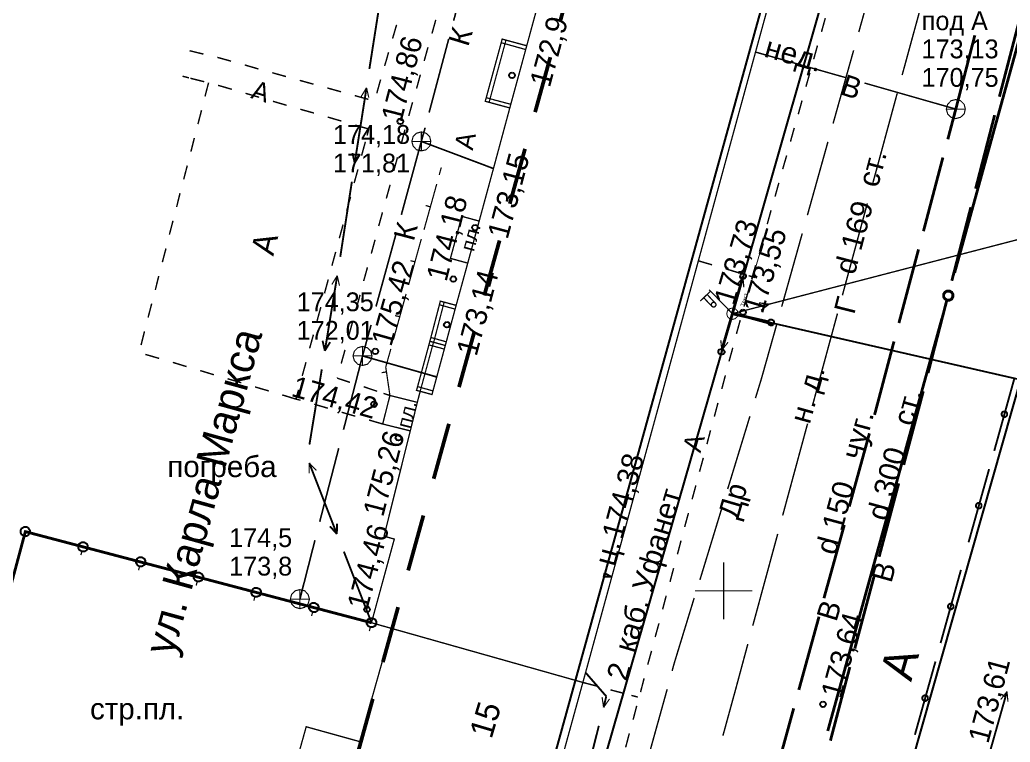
# Model space of a CAD drawing. Extents: x -2634 to -2115, y -2142 to -1393.
# Drawn here: x -2537 to -2484.9, y -1858 to -1820 of the extents above; entities that cross this region are included whole.
import ezdxf

# ---------------------------------------------------------------- set-up
doc = ezdxf.new("R2010")
doc.units = 0
doc.header["$MEASUREMENT"] = 0
for name, color, linetype in [('500_Геодез-Пункты_гео', 7, 'Continuous'), ('500_Дополн-Бордюры__п', 7, 'Continuous'), ('500_Дороги-Проезжие_ч', 7, 'Continuous'), ('500_Линии_-Линии_связ', 7, 'Continuous'), ('500_Линии_-ЛЭП_провод', 7, 'Continuous'), ('500_Линии_-Фонари_час', 7, 'Continuous'), ('500_Линии_-Электрокаб', 7, 'Continuous'), ('500_Объект-Опоры', 7, 'Continuous'), ('500_Огражд-Ограждения', 7, 'Continuous'), ('500_Рельеф-Высотные_о', 7, 'Continuous'), ('500_Сооруж-Сооружения', 7, 'Continuous'), ('500_Строен-Дополнения', 7, 'Continuous'), ('500_Строен-Здания', 7, 'Continuous'), ('500_Трубоп-Водопровод', 7, 'Continuous'), ('500_Трубоп-Газопровод', 7, 'Continuous'), ('500_Трубоп-Канализаци', 7, 'Continuous'), ('500_Трубоп-Смотровые_', 7, 'Continuous'), ('500_Улицы-Улицы_и_их', 7, 'Continuous'), ('ЗАЯВКИ-Условные_з', 7, 'Continuous'), ('Красные_ли-Красные_ли', 7, 'Continuous'), ('Красные_ли-Линии_регу', 7, 'Continuous'), ('Красные_ли-Оси_улиц_к', 7, 'Continuous')]:
    doc.layers.add(name, color=color, linetype=linetype)
doc.styles.add('TARIAL', font='Arial')

msp = doc.modelspace()

# ---------------------------------------------------------------- linework, layer by layer
at = {"layer": '500_Геодез-Пункты_гео', "color": 94, "const_width": 0.065}
for points in [[(-2500, -1848.5), (-2500, -1851.5)], [(-2501.5, -1850), (-2498.5, -1850)]]:
    msp.add_lwpolyline(points, dxfattribs=at)
at = {"layer": '500_Дополн-Бордюры__п', "color": 1, "const_width": 0.075}
for points in [[(-2515.13, -1819.98), (-2515.33, -1820.7)], [(-2494.66, -1819.89), (-2494.86, -1820.61)], [(-2517.4, -1820.96), (-2517.19, -1820.24)], [(-2528.07, -1821.6), (-2527.34, -1821.78)], [(-2517.74, -1822.14), (-2517.61, -1821.68)], [(-2515.54, -1821.42), (-2515.74, -1822.14)], [(-2495.07, -1821.33), (-2495.27, -1822.05)], [(-2526.61, -1821.95), (-2525.89, -1822.15)], [(-2517.82, -1822.4), (-2517.74, -1822.14)], [(-2525.17, -1822.35), (-2524.45, -1822.56)], [(-2523.72, -1822.76), (-2523, -1822.96)], [(-2495.47, -1822.77), (-2495.68, -1823.5)], [(-2528.44, -1822.94), (-2528.1, -1823.03)], [(-2527.3, -1823.23), (-2528.03, -1823.05)], [(-2527.07, -1823.28), (-2527.26, -1824.01)], [(-2522.28, -1823.16), (-2521.56, -1823.36)], [(-2518.23, -1823.84), (-2518.03, -1823.12)], [(-2515.94, -1822.86), (-2516.14, -1823.59)], [(-2525.85, -1823.63), (-2526.57, -1823.42)], [(-2524.41, -1824.05), (-2525.13, -1823.84)], [(-2520.83, -1823.56), (-2520.11, -1823.76)], [(-2522.97, -1824.47), (-2523.69, -1824.26)], [(-2519.39, -1823.96), (-2518.67, -1824.16)], [(-2516.35, -1824.31), (-2516.5, -1824.85)], [(-2495.88, -1824.22), (-2496.08, -1824.94)], [(-2527.44, -1824.73), (-2527.63, -1825.46)], [(-2521.53, -1824.88), (-2522.25, -1824.68)], [(-2516.5, -1824.85), (-2516.55, -1825.03)], [(-2520.09, -1825.3), (-2520.81, -1825.09)], [(-2518.65, -1825.72), (-2519.37, -1825.51)], [(-2518.65, -1825.72), (-2518.74, -1826.06)], [(-2516.75, -1825.75), (-2516.94, -1826.48)], [(-2496.29, -1825.66), (-2496.49, -1826.38)], [(-2527.82, -1826.19), (-2528, -1826.91)], [(-2519.03, -1827.12), (-2518.83, -1826.39)], [(-2517.14, -1827.2), (-2517.34, -1827.92)], [(-2496.69, -1827.11), (-2496.9, -1827.83)], [(-2528.19, -1827.64), (-2528.38, -1828.37)], [(-2519.42, -1828.56), (-2519.22, -1827.84)], [(-2517.53, -1828.65), (-2517.73, -1829.37)], [(-2497.1, -1828.55), (-2497.3, -1829.27)], [(-2528.57, -1829.09), (-2528.75, -1829.82)], [(-2519.81, -1830.01), (-2519.61, -1829.29)], [(-2497.51, -1829.99), (-2497.71, -1830.72)], [(-2528.94, -1830.54), (-2529.13, -1831.27)], [(-2517.93, -1830.1), (-2518.13, -1830.82)], [(-2520.2, -1831.46), (-2520, -1830.74)], [(-2518.32, -1831.54), (-2518.52, -1832.27)], [(-2497.91, -1831.44), (-2498.12, -1832.16)], [(-2529.31, -1832), (-2529.5, -1832.72)], [(-2520.59, -1832.91), (-2520.39, -1832.18)], [(-2501.33, -1832.65), (-2500.61, -1832.86)], [(-2518.72, -1832.99), (-2518.92, -1833.71)], [(-2499.89, -1833.07), (-2499.17, -1833.29)], [(-2498.32, -1832.88), (-2498.53, -1833.6)], [(-2529.69, -1833.45), (-2529.87, -1834.18)], [(-2520.98, -1834.36), (-2520.78, -1833.63)], [(-2498.35, -1833.53), (-2498.69, -1833.43)], [(-2498.45, -1833.5), (-2498.35, -1833.53)], [(-2519.11, -1834.44), (-2519.31, -1835.16)], [(-2498.73, -1834.32), (-2498.93, -1835.05)], [(-2530.06, -1834.9), (-2530.25, -1835.63)], [(-2521.37, -1835.81), (-2521.17, -1835.08)], [(-2499.13, -1835.77), (-2499.33, -1836.49)], [(-2519.51, -1835.88), (-2519.71, -1836.61)], [(-2530.44, -1836.36), (-2530.62, -1837.08)], [(-2521.76, -1837.25), (-2521.56, -1836.53)], [(-2519.9, -1837.33), (-2520.1, -1838.05)], [(-2499.52, -1837.22), (-2499.72, -1837.94)], [(-2530.39, -1837.57), (-2529.67, -1837.78)], [(-2528.95, -1837.99), (-2528.23, -1838.21)], [(-2522.15, -1838.7), (-2521.95, -1837.98)], [(-2527.51, -1838.42), (-2526.79, -1838.64)], [(-2526.07, -1838.85), (-2525.35, -1839.06)], [(-2520.3, -1838.78), (-2520.31, -1838.82)], [(-2520.31, -1838.82), (-2519.64, -1839.04)], [(-2499.91, -1838.67), (-2500.1, -1839.39)], [(-2524.63, -1839.28), (-2523.91, -1839.49)], [(-2522.48, -1839.92), (-2522.34, -1839.43)], [(-2518.92, -1839.27), (-2518.21, -1839.51)], [(-2523.2, -1839.7), (-2522.48, -1839.92)], [(-2522.48, -1839.92), (-2522.81, -1839.82)], [(-2522.24, -1839.98), (-2522.48, -1839.92)], [(-2517.54, -1839.73), (-2517.88, -1839.62)], [(-2520.8, -1840.4), (-2521.52, -1840.19)], [(-2500.3, -1840.12), (-2500.49, -1840.84)], [(-2519.36, -1840.82), (-2520.08, -1840.61)], [(-2517.92, -1841.23), (-2518.64, -1841.02)], [(-2500.69, -1841.56), (-2500.88, -1842.29)], [(-2501.07, -1843.01), (-2501.27, -1843.74)], [(-2501.46, -1844.46), (-2501.66, -1845.19)], [(-2501.85, -1845.91), (-2502.05, -1846.64)], [(-2502.24, -1847.36), (-2502.43, -1848.08)], [(-2502.63, -1848.81), (-2502.82, -1849.53)], [(-2503.02, -1850.26), (-2503.21, -1850.98)], [(-2503.4, -1851.71), (-2503.6, -1852.43)], [(-2503.79, -1853.16), (-2503.99, -1853.88)], [(-2507.4, -1854.82), (-2506.67, -1855.01)], [(-2504.18, -1854.6), (-2504.37, -1855.33)], [(-2505.95, -1855.21), (-2505.22, -1855.4)], [(-2504.51, -1855.59), (-2504.85, -1855.5)], [(-2504.57, -1856.05), (-2504.76, -1856.78)], [(-2504.96, -1857.5), (-2505.15, -1858.23)]]:
    msp.add_lwpolyline(points, dxfattribs=at)
at = {"layer": '500_Линии_-Линии_связ', "color": 6}
for points in [[(-2491.17, -1806.13), (-2499.54, -1835.43)], [(-2499.54, -1835.43), (-2507.41, -1862.77)], [(-2499.54, -1835.43), (-2474.15, -1841.23)]]:
    msp.add_lwpolyline(points, dxfattribs=at)
at = {"layer": '500_Линии_-Линии_связ', "color": 0}
for points, const_width in [([(-2499.53, -1835.38), (-2498.98, -1833.46)], 0.15), ([(-2499.54, -1835.43), (-2500.1, -1837.35)], 0.15), ([(-2499.54, -1835.43), (-2497.59, -1835.87)], 0.15), ([(-2485.78, -1842.64), (-2484.71, -1838.79)], 0.1), ([(-2487.13, -1847.45), (-2486.05, -1843.6)], 0.1), ([(-2488.6, -1852.75), (-2487.53, -1848.9)], 0.1), ([(-2489.95, -1857.57), (-2488.87, -1853.72)], 0.1)]:
    msp.add_lwpolyline(points, dxfattribs=dict(at, const_width=const_width))
for points in [[(-2499.12, -1833.42), (-2499.08, -1833.35), (-2499.02, -1833.31), (-2498.94, -1833.31), (-2498.87, -1833.35), (-2498.83, -1833.42), (-2498.84, -1833.5), (-2498.88, -1833.57), (-2498.94, -1833.6), (-2499.02, -1833.6), (-2499.09, -1833.56), (-2499.13, -1833.49)], [(-2497.47, -1835.74), (-2497.4, -1835.77), (-2497.36, -1835.84), (-2497.36, -1835.93), (-2497.4, -1836), (-2497.47, -1836.05), (-2497.54, -1836.05), (-2497.61, -1836.01), (-2497.65, -1835.94), (-2497.65, -1835.86), (-2497.62, -1835.79), (-2497.55, -1835.74)], [(-2499.96, -1837.48), (-2500.01, -1837.55), (-2500.08, -1837.58), (-2500.16, -1837.58), (-2500.23, -1837.54), (-2500.28, -1837.47), (-2500.28, -1837.39), (-2500.24, -1837.32), (-2500.16, -1837.29), (-2500.08, -1837.29), (-2500.01, -1837.33), (-2499.96, -1837.4)]]:
    msp.add_lwpolyline(points, close=True, dxfattribs=at)
at = {"layer": '500_Линии_-Линии_связ', "color": 0, "const_width": 0.1}
for points in [[(-2485.39, -1840.67), (-2485.35, -1840.6), (-2485.29, -1840.57), (-2485.21, -1840.57), (-2485.14, -1840.61), (-2485.1, -1840.67), (-2485.1, -1840.75), (-2485.14, -1840.82), (-2485.21, -1840.86), (-2485.29, -1840.86), (-2485.35, -1840.82), (-2485.39, -1840.75)], [(-2486.74, -1845.49), (-2486.7, -1845.42), (-2486.63, -1845.38), (-2486.55, -1845.38), (-2486.48, -1845.42), (-2486.45, -1845.49), (-2486.45, -1845.57), (-2486.49, -1845.64), (-2486.55, -1845.67), (-2486.63, -1845.67), (-2486.7, -1845.63), (-2486.74, -1845.57)], [(-2488.21, -1850.79), (-2488.17, -1850.72), (-2488.11, -1850.68), (-2488.03, -1850.68), (-2487.96, -1850.72), (-2487.92, -1850.79), (-2487.92, -1850.87), (-2487.96, -1850.93), (-2488.03, -1850.97), (-2488.11, -1850.97), (-2488.17, -1850.93), (-2488.21, -1850.86)], [(-2489.56, -1855.6), (-2489.52, -1855.54), (-2489.45, -1855.5), (-2489.37, -1855.5), (-2489.3, -1855.54), (-2489.27, -1855.6), (-2489.27, -1855.68), (-2489.31, -1855.75), (-2489.37, -1855.79), (-2489.45, -1855.79), (-2489.52, -1855.75), (-2489.56, -1855.68)]]:
    msp.add_lwpolyline(points, close=True, dxfattribs=at)
at = {"layer": '500_Линии_-ЛЭП_провод', "color": 253, "const_width": 0.07}
for points in [[(-2499.54, -1835.43), (-2491.21, -1806.26)], [(-2499.54, -1835.43), (-2463.18, -1825.98)], [(-2507.41, -1862.77), (-2499.54, -1835.43)]]:
    msp.add_lwpolyline(points, dxfattribs=at)
at = {"layer": '500_Линии_-ЛЭП_провод', "color": 0}
for points, const_width in [([(-2499.54, -1835.43), (-2498.99, -1833.51)], 0.065), ([(-2499.32, -1833.93), (-2498.99, -1833.51)], 0.065), ([(-2498.94, -1834.04), (-2498.99, -1833.51)], 0.065), ([(-2499.54, -1835.43), (-2497.61, -1834.93)], 0.065), ([(-2498.14, -1834.86), (-2497.61, -1834.93)], 0.065), ([(-2498.04, -1835.25), (-2497.61, -1834.93)], 0.065), ([(-2499.54, -1835.43), (-2500.1, -1837.35)], 0.06), ([(-2500.15, -1836.82), (-2500.1, -1837.35)], 0.06), ([(-2499.77, -1836.93), (-2500.1, -1837.35)], 0.06)]:
    msp.add_lwpolyline(points, dxfattribs=dict(at, const_width=const_width))
at = {"layer": '500_Линии_-Фонари_час', "color": 0, "const_width": 0.065}
for points in [[(-2501.23, -1834.77), (-2500.69, -1834.24)], [(-2499.54, -1835.43), (-2500.76, -1834.17)], [(-2500.6, -1835.06), (-2501.05, -1834.59)], [(-2500.42, -1834.89), (-2500.87, -1834.42)], [(-2500.62, -1835.04), (-2500.7, -1834.95)], [(-2500.62, -1835.04), (-2500.7, -1834.95)], [(-2500.44, -1834.87), (-2500.52, -1834.78)], [(-2500.45, -1834.85), (-2500.45, -1834.85)]]:
    msp.add_lwpolyline(points, dxfattribs=at)
at = {"layer": '500_Линии_-Фонари_час', "color": 0, "const_width": 0.07}
msp.add_lwpolyline([(-2500.62, -1835.04), (-2500.65, -1834.98), (-2500.65, -1834.92), (-2500.61, -1834.86), (-2500.56, -1834.83), (-2500.49, -1834.83), (-2500.44, -1834.87), (-2500.41, -1834.92), (-2500.41, -1834.99), (-2500.44, -1835.04), (-2500.5, -1835.08), (-2500.56, -1835.07)], close=True, dxfattribs=at)
at = {"layer": '500_Линии_-Электрокаб', "color": 1}
for points, const_width in [([(-2518, -1818.61), (-2518.62, -1822.56)], 0.1), ([(-2518.77, -1823.55), (-2519.39, -1827.5)], 0.1), ([(-2518.77, -1823.55), (-2519.05, -1824.01)], 0.06), ([(-2518.77, -1823.55), (-2518.65, -1824.07)], 0.06), ([(-2519.51, -1826.98), (-2519.39, -1827.5)], 0.1), ([(-2519.11, -1827.04), (-2519.39, -1827.5)], 0.1), ([(-2519.54, -1828.49), (-2520.15, -1832.44)], 0.1), ([(-2520.31, -1833.43), (-2520.96, -1837.38)], 0.1), ([(-2520.31, -1833.43), (-2520.59, -1833.89)], 0.06), ([(-2520.31, -1833.43), (-2520.19, -1833.96)], 0.06), ([(-2521.08, -1836.85), (-2520.96, -1837.38)], 0.1), ([(-2520.68, -1836.92), (-2520.96, -1837.38)], 0.1), ([(-2521.12, -1838.36), (-2521.77, -1842.31)], 0.1), ([(-2521.78, -1843.28), (-2520.33, -1847.01)], 0.1), ([(-2521.78, -1843.28), (-2521.41, -1843.67)], 0.06), ([(-2521.78, -1843.28), (-2521.78, -1843.82)], 0.06), ([(-2520.69, -1846.61), (-2520.33, -1847.01)], 0.1), ([(-2520.32, -1846.47), (-2520.33, -1847.01)], 0.1), ([(-2519.96, -1847.94), (-2518.51, -1851.67)], 0.1), ([(-2518.51, -1851.68), (-2518.69, -1851.21)], 0.06), ([(-2506.17, -1855.55), (-2507.25, -1854.31)], 0.1), ([(-2507.25, -1854.31), (-2506.93, -1854.68)], 0.06), ([(-2506.31, -1856.13), (-2506.17, -1855.55)], 0.1), ([(-2485.11, -1855.3), (-2486.2, -1859.15)], 0.1), ([(-2485.11, -1855.3), (-2485.44, -1855.72)], 0.06), ([(-2485.11, -1855.3), (-2485.06, -1855.83)], 0.06), ([(-2506.31, -1856.13), (-2506.39, -1855.59)], 0.06), ([(-2506.31, -1856.13), (-2506, -1855.69)], 0.06), ([(-2507.42, -1860.5), (-2506.56, -1857.1)], 0.1)]:
    msp.add_lwpolyline(points, dxfattribs=dict(at, const_width=const_width))
at = {"layer": '500_Объект-Опоры', "color": 1, "const_width": 0.05}
msp.add_lwpolyline([(-2499.54, -1835.13), (-2499.39, -1835.17), (-2499.28, -1835.28), (-2499.24, -1835.43), (-2499.28, -1835.58), (-2499.39, -1835.69), (-2499.54, -1835.73), (-2499.69, -1835.69), (-2499.8, -1835.58), (-2499.84, -1835.43), (-2499.8, -1835.28), (-2499.69, -1835.17)], close=True, dxfattribs=at)
at = {"layer": '500_Объект-Опоры', "color": 0, "const_width": 0.075}
msp.add_lwpolyline([(-2499.54, -1835.43), (-2497.42, -1836.01)], dxfattribs=at)
at = {"layer": '500_Огражд-Ограждения', "color": 14, "const_width": 0.065}
for points in [[(-2514.95, -1828.13), (-2514.84, -1827.74)], [(-2515.75, -1831.02), (-2515.08, -1828.61)], [(-2515.66, -1829.74), (-2515.42, -1829.81)], [(-2516.56, -1833.91), (-2515.89, -1831.5)], [(-2516.46, -1832.64), (-2516.22, -1832.7)], [(-2517.36, -1836.8), (-2516.69, -1834.39)], [(-2517.27, -1835.53), (-2517.02, -1835.59)], [(-2517.76, -1838.23), (-2517.49, -1837.28)], [(-2517.54, -1839.73), (-2517.76, -1838.23)], [(-2517.97, -1838.53), (-2517.72, -1838.49)]]:
    msp.add_lwpolyline(points, dxfattribs=at)
at = {"layer": '500_Огражд-Ограждения', "color": 0}
for points in [[(-2536.46, -1846.95), (-2536.53, -1847.06), (-2536.64, -1847.13), (-2536.77, -1847.13), (-2536.88, -1847.06), (-2536.94, -1846.95), (-2536.94, -1846.82), (-2536.88, -1846.71), (-2536.77, -1846.64), (-2536.64, -1846.64), (-2536.53, -1846.71), (-2536.46, -1846.82)], [(-2533.73, -1847.93), (-2533.85, -1847.86), (-2533.91, -1847.75), (-2533.91, -1847.62), (-2533.85, -1847.51), (-2533.74, -1847.44), (-2533.61, -1847.44), (-2533.49, -1847.51), (-2533.43, -1847.62), (-2533.43, -1847.75), (-2533.49, -1847.86), (-2533.6, -1847.93)], [(-2530.7, -1848.73), (-2530.81, -1848.66), (-2530.88, -1848.55), (-2530.88, -1848.42), (-2530.81, -1848.31), (-2530.7, -1848.24), (-2530.57, -1848.24), (-2530.46, -1848.31), (-2530.4, -1848.42), (-2530.4, -1848.55), (-2530.46, -1848.66), (-2530.57, -1848.72)], [(-2527.67, -1849.52), (-2527.78, -1849.46), (-2527.85, -1849.35), (-2527.85, -1849.22), (-2527.78, -1849.11), (-2527.67, -1849.04), (-2527.54, -1849.04), (-2527.43, -1849.11), (-2527.36, -1849.22), (-2527.36, -1849.35), (-2527.43, -1849.46), (-2527.54, -1849.52)], [(-2524.64, -1850.32), (-2524.75, -1850.26), (-2524.81, -1850.15), (-2524.81, -1850.02), (-2524.75, -1849.91), (-2524.64, -1849.84), (-2524.51, -1849.84), (-2524.4, -1849.9), (-2524.33, -1850.02), (-2524.33, -1850.15), (-2524.39, -1850.26), (-2524.51, -1850.32)], [(-2521.6, -1851.12), (-2521.72, -1851.06), (-2521.78, -1850.95), (-2521.78, -1850.82), (-2521.72, -1850.71), (-2521.61, -1850.64), (-2521.48, -1850.64), (-2521.36, -1850.7), (-2521.3, -1850.82), (-2521.3, -1850.94), (-2521.36, -1851.06), (-2521.47, -1851.12)], [(-2518.57, -1851.92), (-2518.68, -1851.86), (-2518.75, -1851.75), (-2518.75, -1851.62), (-2518.69, -1851.5), (-2518.57, -1851.44), (-2518.44, -1851.44), (-2518.33, -1851.5), (-2518.27, -1851.61), (-2518.27, -1851.74), (-2518.33, -1851.86), (-2518.44, -1851.92)]]:
    msp.add_lwpolyline(points, close=True, dxfattribs=at)
for points, const_width in [([(-2518.51, -1851.68), (-2533.36, -1847.77), (-2536.7, -1846.89), (-2543.02, -1870.48), (-2557.38, -1878.07), (-2559.8, -1883.32), (-2564.64, -1904.22)], 0.15), ([(-2536.27, -1847), (-2536.46, -1846.95)], 0.065), ([(-2533.78, -1848.12), (-2533.73, -1847.92)], 0.065), ([(-2530.75, -1848.92), (-2530.7, -1848.72)], 0.065), ([(-2527.72, -1849.72), (-2527.67, -1849.52)], 0.065), ([(-2524.69, -1850.52), (-2524.64, -1850.32)], 0.065), ([(-2521.66, -1851.32), (-2521.6, -1851.12)], 0.065), ([(-2518.62, -1852.12), (-2518.57, -1851.92)], 0.065)]:
    msp.add_lwpolyline(points, dxfattribs=dict(at, const_width=const_width))
at = {"layer": '500_Рельеф-Высотные_о', "color": 0}
for points in [[(-2511.12, -1822.75), (-2511.05, -1822.77), (-2510.99, -1822.82), (-2510.97, -1822.9), (-2510.99, -1822.97), (-2511.05, -1823.03), (-2511.12, -1823.05), (-2511.2, -1823.03), (-2511.25, -1822.97), (-2511.27, -1822.9), (-2511.25, -1822.82), (-2511.2, -1822.77)], [(-2516.99, -1825.17), (-2516.91, -1825.19), (-2516.86, -1825.24), (-2516.84, -1825.32), (-2516.86, -1825.39), (-2516.91, -1825.45), (-2516.99, -1825.47), (-2517.06, -1825.45), (-2517.12, -1825.39), (-2517.14, -1825.32), (-2517.12, -1825.24), (-2517.06, -1825.19)], [(-2513.07, -1830.75), (-2512.99, -1830.77), (-2512.94, -1830.82), (-2512.92, -1830.9), (-2512.94, -1830.97), (-2512.99, -1831.03), (-2513.07, -1831.05), (-2513.14, -1831.03), (-2513.2, -1830.97), (-2513.22, -1830.9), (-2513.2, -1830.82), (-2513.14, -1830.77)], [(-2514.21, -1833.46), (-2514.13, -1833.48), (-2514.08, -1833.54), (-2514.06, -1833.61), (-2514.08, -1833.69), (-2514.13, -1833.74), (-2514.21, -1833.76), (-2514.28, -1833.74), (-2514.34, -1833.69), (-2514.36, -1833.61), (-2514.34, -1833.54), (-2514.28, -1833.48)], [(-2498.99, -1835.2), (-2498.91, -1835.22), (-2498.86, -1835.28), (-2498.84, -1835.35), (-2498.86, -1835.43), (-2498.91, -1835.48), (-2498.99, -1835.5), (-2499.06, -1835.48), (-2499.12, -1835.43), (-2499.14, -1835.35), (-2499.12, -1835.28), (-2499.06, -1835.22)], [(-2514.55, -1835.86), (-2514.47, -1835.88), (-2514.42, -1835.94), (-2514.4, -1836.01), (-2514.42, -1836.09), (-2514.47, -1836.14), (-2514.55, -1836.16), (-2514.62, -1836.14), (-2514.68, -1836.09), (-2514.7, -1836.01), (-2514.68, -1835.94), (-2514.62, -1835.88)], [(-2518.31, -1837.26), (-2518.23, -1837.28), (-2518.18, -1837.33), (-2518.16, -1837.41), (-2518.18, -1837.48), (-2518.23, -1837.54), (-2518.31, -1837.56), (-2518.38, -1837.54), (-2518.44, -1837.48), (-2518.46, -1837.41), (-2518.44, -1837.33), (-2518.38, -1837.28)], [(-2518.37, -1840.04), (-2518.3, -1840.06), (-2518.24, -1840.11), (-2518.22, -1840.19), (-2518.24, -1840.26), (-2518.3, -1840.32), (-2518.37, -1840.34), (-2518.45, -1840.32), (-2518.5, -1840.26), (-2518.52, -1840.19), (-2518.5, -1840.11), (-2518.45, -1840.06)], [(-2517.09, -1841.8), (-2517.02, -1841.82), (-2516.96, -1841.88), (-2516.94, -1841.95), (-2516.96, -1842.03), (-2517.02, -1842.08), (-2517.09, -1842.1), (-2517.17, -1842.08), (-2517.22, -1842.03), (-2517.24, -1841.95), (-2517.22, -1841.88), (-2517.17, -1841.82)], [(-2505.88, -1849.27), (-2506.29, -1849.26), (-2506.24, -1849.07)], [(-2518.74, -1850.83), (-2518.67, -1850.85), (-2518.61, -1850.91), (-2518.59, -1850.98), (-2518.61, -1851.06), (-2518.67, -1851.11), (-2518.74, -1851.13), (-2518.82, -1851.11), (-2518.87, -1851.06), (-2518.89, -1850.98), (-2518.87, -1850.91), (-2518.82, -1850.85)], [(-2494.78, -1855.82), (-2494.7, -1855.84), (-2494.65, -1855.89), (-2494.63, -1855.97), (-2494.65, -1856.04), (-2494.7, -1856.1), (-2494.78, -1856.12), (-2494.85, -1856.1), (-2494.91, -1856.04), (-2494.93, -1855.97), (-2494.91, -1855.89), (-2494.85, -1855.84)]]:
    msp.add_lwpolyline(points, close=True, dxfattribs=at)
at = {"layer": '500_Рельеф-Высотные_о', "color": 0, "const_width": 0.05}
msp.add_lwpolyline([(-2498.93, -1835.06), (-2497.74, -1831.03)], dxfattribs=at)
at = {"layer": '500_Строен-Дополнения', "color": 0, "const_width": 0.07}
for points in [[(-2511.24, -1824.61), (-2510.35, -1821.34), (-2511.64, -1820.99), (-2512.53, -1824.26)], [(-2513.45, -1832.77), (-2512.85, -1830.56), (-2513.76, -1830.31), (-2514.36, -1832.52)], [(-2514.63, -1837.1), (-2514.06, -1834.99), (-2514.89, -1834.77), (-2515.44, -1836.88)], [(-2515.33, -1839.68), (-2514.63, -1837.1), (-2515.44, -1836.88), (-2516.14, -1839.46)], [(-2516.1, -1840.09), (-2516.47, -1841.59), (-2517.92, -1841.23), (-2517.54, -1839.73)]]:
    msp.add_lwpolyline(points, close=True, dxfattribs=at)
at = {"layer": '500_Строен-Дополнения', "color": 0, "const_width": 0.065}
for points in [[(-2511.44, -1821.04), (-2512.33, -1824.32)], [(-2510.4, -1821.54), (-2511.69, -1821.18)], [(-2512.47, -1824.07), (-2512.16, -1824.16)], [(-2512.16, -1824.16), (-2511.18, -1824.42)], [(-2514.69, -1834.82), (-2515.24, -1836.93)], [(-2514.11, -1835.19), (-2514.94, -1834.96)], [(-2515.39, -1836.68), (-2514.57, -1836.91)], [(-2515.25, -1836.93), (-2515.95, -1839.51)], [(-2514.68, -1837.29), (-2515.49, -1837.07)], [(-2516.09, -1839.26), (-2515.28, -1839.49)]]:
    msp.add_lwpolyline(points, dxfattribs=at)
at = {"layer": '500_Строен-Здания', "color": 0, "const_width": 0.07}
for points in [[(-2509.02, -1816.45), (-2510.35, -1821.34), (-2511.24, -1824.61), (-2512.1, -1827.8), (-2512.85, -1830.56), (-2513.45, -1832.77), (-2514.06, -1834.99), (-2515.08, -1838.76), (-2515.33, -1839.68), (-2515.95, -1839.51), (-2516.1, -1840.09), (-2516.47, -1841.59), (-2517.85, -1847.13), (-2517.31, -1847.28), (-2518.51, -1851.68), (-2517.45, -1851.98), (-2507.4, -1854.82), (-2505.88, -1849.27), (-2505.15, -1846.62), (-2501.33, -1832.65), (-2497.37, -1818.18)], [(-2536.92, -1885.79), (-2533.73, -1874.76), (-2532.97, -1872.13), (-2532.04, -1868.92), (-2530.29, -1862.85), (-2524, -1864.54), (-2523.57, -1862.98), (-2521.94, -1857.15), (-2519.13, -1857.93), (-2517.45, -1851.98), (-2507.4, -1854.82), (-2508.19, -1857.69), (-2510.29, -1865.34), (-2514.15, -1879.38)]]:
    msp.add_lwpolyline(points, dxfattribs=at)
at = {"layer": '500_Трубоп-Водопровод', "color": 94}
for points, const_width in [([(-2485.51, -1824.02), (-2484.5, -1820.15)], 0.15), ([(-2487.8, -1824.67), (-2486.8, -1820.79)], 0.15), ([(-2493.57, -1823.02), (-2498.33, -1821.67)], 0.075), ([(-2498.33, -1821.67), (-2497.61, -1821.88)], 0.075), ([(-2487.8, -1824.67), (-2492.6, -1823.3)], 0.075), ([(-2488.22, -1826.26), (-2487.8, -1824.67)], 0.15), ([(-2487.8, -1824.67), (-2487.89, -1825)], 0.15), ([(-2486.76, -1828.86), (-2485.76, -1824.99)], 0.15), ([(-2489.5, -1831.09), (-2488.48, -1827.22)], 0.15), ([(-2488.01, -1833.7), (-2487.01, -1829.83)], 0.15), ([(-2490.79, -1835.92), (-2489.76, -1832.05)], 0.15), ([(-2489.26, -1838.55), (-2488.26, -1834.67)], 0.15), ([(-2492.07, -1840.75), (-2491.05, -1836.89)], 0.15), ([(-2490.54, -1843.38), (-2489.51, -1839.51)], 0.15), ([(-2493.4, -1845.57), (-2492.34, -1841.72)], 0.15), ([(-2491.83, -1848.21), (-2490.8, -1844.35)], 0.15), ([(-2494.73, -1850.39), (-2493.66, -1846.54)], 0.15), ([(-2493.11, -1853.04), (-2492.08, -1849.18)], 0.15), ([(-2496.05, -1855.21), (-2494.99, -1851.36)], 0.15), ([(-2494.39, -1857.88), (-2493.37, -1854.01)], 0.15), ([(-2497.38, -1860.04), (-2496.32, -1856.18)], 0.15)]:
    msp.add_lwpolyline(points, dxfattribs=dict(at, const_width=const_width))
at = {"layer": '500_Трубоп-Газопровод', "color": 5, "const_width": 0.075}
for points in [[(-2490.62, -1822.88), (-2489.3, -1818.05)], [(-2492.19, -1828.67), (-2490.88, -1823.84)], [(-2493.76, -1834.46), (-2492.45, -1829.63)], [(-2495.33, -1840.25), (-2494.02, -1835.42)], [(-2496.9, -1846.04), (-2495.59, -1841.21)], [(-2498.47, -1851.83), (-2497.16, -1847.01)], [(-2499.36, -1855.14), (-2498.73, -1852.8)], [(-2500.04, -1857.62), (-2499.36, -1855.14)]]:
    msp.add_lwpolyline(points, dxfattribs=at)
at = {"layer": '500_Трубоп-Канализаци', "color": 34, "const_width": 0.085}
for points in [[(-2513.16, -1816.15), (-2514.19, -1820.02)], [(-2514.45, -1820.98), (-2515.48, -1824.85)], [(-2515.89, -1826.37), (-2515.69, -1825.65)], [(-2515.74, -1825.81), (-2515.89, -1826.37)], [(-2515.89, -1826.37), (-2516.94, -1830.23)], [(-2515.89, -1826.37), (-2512.14, -1827.78)], [(-2512.1, -1827.8), (-2512.8, -1827.53)], [(-2517.21, -1831.2), (-2518.27, -1835.05)], [(-2518.53, -1836.02), (-2518.98, -1837.65)], [(-2518.98, -1837.65), (-2518.78, -1836.93)], [(-2518.98, -1837.65), (-2519.98, -1841.53)], [(-2518.98, -1837.65), (-2515.13, -1838.74)], [(-2515.08, -1838.76), (-2515.8, -1838.55)], [(-2520.23, -1842.5), (-2521.23, -1846.37)], [(-2521.48, -1847.34), (-2522.27, -1850.44)], [(-2522.27, -1850.44), (-2522.09, -1849.71)]]:
    msp.add_lwpolyline(points, dxfattribs=at)
at = {"layer": '500_Трубоп-Канализаци', "color": 32, "const_width": 0.075}
for points in [[(-2492.9, -1820.62), (-2491.82, -1816.77)], [(-2494.25, -1825.43), (-2493.17, -1821.58)], [(-2495.6, -1830.25), (-2494.52, -1826.39)], [(-2496.95, -1835.06), (-2495.87, -1831.21)], [(-2498.02, -1838.86), (-2497.22, -1836.02)], [(-2498.33, -1839.87), (-2498.02, -1838.86)], [(-2499.79, -1844.65), (-2498.62, -1840.82)], [(-2501.25, -1849.43), (-2500.08, -1845.6)], [(-2502.59, -1853.78), (-2501.55, -1850.38)], [(-2502.71, -1854.21), (-2502.59, -1853.78)], [(-2504.04, -1859.03), (-2502.97, -1855.18)]]:
    msp.add_lwpolyline(points, dxfattribs=at)
at = {"layer": '500_Трубоп-Смотровые_', "color": 0, "const_width": 0.06}
for points in [[(-2487.8, -1824.17), (-2487.55, -1824.23), (-2487.36, -1824.42), (-2487.3, -1824.67), (-2487.36, -1824.92), (-2487.55, -1825.1), (-2487.8, -1825.17), (-2488.05, -1825.1), (-2488.23, -1824.92), (-2488.3, -1824.67), (-2488.23, -1824.42), (-2488.05, -1824.23)], [(-2515.89, -1825.87), (-2515.64, -1825.94), (-2515.45, -1826.12), (-2515.39, -1826.37), (-2515.45, -1826.62), (-2515.64, -1826.81), (-2515.89, -1826.87), (-2516.14, -1826.81), (-2516.32, -1826.62), (-2516.39, -1826.37), (-2516.32, -1826.12), (-2516.14, -1825.94)], [(-2518.98, -1837.15), (-2518.73, -1837.22), (-2518.55, -1837.4), (-2518.48, -1837.65), (-2518.55, -1837.9), (-2518.73, -1838.09), (-2518.98, -1838.15), (-2519.23, -1838.09), (-2519.41, -1837.9), (-2519.48, -1837.65), (-2519.41, -1837.4), (-2519.23, -1837.22)], [(-2522.27, -1849.94), (-2522.02, -1850), (-2521.84, -1850.19), (-2521.77, -1850.44), (-2521.84, -1850.69), (-2522.02, -1850.87), (-2522.27, -1850.94), (-2522.52, -1850.87), (-2522.71, -1850.69), (-2522.77, -1850.44), (-2522.71, -1850.19), (-2522.52, -1850)]]:
    msp.add_lwpolyline(points, close=True, dxfattribs=at)
at = {"layer": '500_Трубоп-Смотровые_', "color": 0, "const_width": 0.055}
for points in [[(-2488.3, -1824.67), (-2487.3, -1824.67)], [(-2515.89, -1826.87), (-2515.89, -1825.87)], [(-2516.39, -1826.37), (-2515.39, -1826.37)], [(-2518.98, -1838.15), (-2518.98, -1837.15)], [(-2519.48, -1837.65), (-2518.48, -1837.65)], [(-2522.27, -1850.94), (-2522.27, -1849.94)], [(-2522.77, -1850.44), (-2521.77, -1850.44)]]:
    msp.add_lwpolyline(points, dxfattribs=at)
at = {"layer": '500_Улицы-Улицы_и_их', "color": 255}
msp.add_lwpolyline([(-2542.96, -2044.94), (-2436.73, -1671.22)], dxfattribs=at)
at = {"layer": 'ЗАЯВКИ-Условные_з', "color": 98, "const_width": 0.065}
for points in [[(-2500, -1851.5), (-2500, -1848.5)], [(-2498.5, -1850), (-2501.5, -1850)]]:
    msp.add_lwpolyline(points, dxfattribs=at)
at = {"layer": 'Красные_ли-Красные_ли', "color": 12}
msp.add_line((-2481.16, -1758.39), (-2544.28, -1986.61), dxfattribs=at)
at = {"layer": 'Красные_ли-Линии_регу', "color": 0, "const_width": 0.2}
for points in [[(-2508.58, -1820.01), (-2507.78, -1817.12)], [(-2509.91, -1824.83), (-2509.11, -1821.94)], [(-2511.24, -1829.65), (-2510.44, -1826.76)], [(-2512.58, -1834.47), (-2511.78, -1831.58)], [(-2513.91, -1839.29), (-2513.11, -1836.4)], [(-2515.24, -1844.11), (-2514.44, -1841.22)], [(-2516.58, -1848.93), (-2515.78, -1846.04)], [(-2517.91, -1853.75), (-2517.11, -1850.86)], [(-2519.24, -1858.57), (-2518.44, -1855.68)]]:
    msp.add_lwpolyline(points, dxfattribs=at)
at = {"layer": 'Красные_ли-Оси_улиц_к', "color": 12, "const_width": 0.15}
for points in [[(-2487.86, -1833.27), (-2481.87, -1811.59)], [(-2494.53, -1857.37), (-2488.53, -1835.68)]]:
    msp.add_lwpolyline(points, dxfattribs=at)
for points in [[(-2488.44, -1834.41), (-2488.37, -1834.3), (-2488.26, -1834.24), (-2488.13, -1834.24), (-2488.02, -1834.3), (-2487.95, -1834.41), (-2487.96, -1834.54), (-2488.02, -1834.66), (-2488.13, -1834.72), (-2488.26, -1834.72), (-2488.37, -1834.65), (-2488.44, -1834.54)], [(-2491.53, -1846.52), (-2491.53, -1846.52), (-2491.53, -1846.52), (-2491.53, -1846.52), (-2491.53, -1846.52), (-2491.53, -1846.52), (-2491.53, -1846.52), (-2491.53, -1846.52), (-2491.53, -1846.52), (-2491.53, -1846.52), (-2491.53, -1846.52), (-2491.53, -1846.52)]]:
    msp.add_lwpolyline(points, close=True, dxfattribs=at)

# ---------------------------------------------------------------- texts
at = {"layer": '500_Дороги-Проезжие_ч', "color": 0}
for height, rotation, p in [(0.99, 342.78, (-2524.89, -1824.08)), (0.99, 78.69, (-2513.19, -1826.87)), (1.23, 76.12, (-2523.67, -1832.43)), (0.99, 74.32, (-2501.22, -1842.78)), (1.73, 73.79, (-2490.15, -1854.82))]:
    msp.add_text('А', height=height, rotation=rotation, dxfattribs=at).set_placement(p)
at = {"layer": '500_Линии_-Линии_связ', "color": 0, "style": 'TARIAL'}
for s, rotation, p in [('каб. Уфанет', 73.48, (-2504.71, -1853.31)), ('2', 75.1, (-2505.1, -1854.8))]:
    msp.add_text(s, height=1.11, rotation=rotation, dxfattribs=at).set_placement(p)
at = {"layer": '500_Огражд-Ограждения', "color": 0, "style": 'TARIAL'}
msp.add_text('стр.пл.', height=1.11, dxfattribs=at).set_placement((-2533.3, -1856.76))
at = {"layer": '500_Рельеф-Высотные_о', "color": 214}
for s, rotation, p in [('172,9', 74.8, (-2509.14, -1823.58)), ('174,86', 75.56, (-2516.94, -1825.41)), ('173,15', 75.07, (-2511.36, -1831.56)), ('174,18', 75.72, (-2514.57, -1833.79)), ('173,73', 73.58, (-2499.46, -1835.04)), ('173,55', 73.58, (-2497.95, -1835.48)), ('175,42', 74.16, (-2517.47, -1837.2)), ('173,14', 75.07, (-2512.99, -1837.71)), ('174,42', 344.4, (-2522.78, -1839.75)), ('174,38', 75.12, (-2505.34, -1847.35)), ('173,64', 74.62, (-2493.84, -1855.72)), ('173,61', 75.07, (-2486.1, -1858.08))]:
    msp.add_text(s, height=1.11, rotation=rotation, dxfattribs=at).set_placement(p)
at = {"layer": '500_Рельеф-Высотные_о', "color": 0, "style": 'TARIAL'}
msp.add_text('Текст', height=0.2, rotation=73.58, dxfattribs=at).set_placement((-2498.93, -1835.06))
at = {"layer": '500_Рельеф-Высотные_о', "color": 0}
for s, rotation, p in [('175,26', 75.47, (-2517.9, -1846.16)), ('174,46', 75.07, (-2518.74, -1851.07))]:
    msp.add_text(s, height=1.11, rotation=rotation, dxfattribs=at).set_placement(p)
at = {"layer": '500_Рельеф-Высотные_о', "color": 214, "style": 'TARIAL'}
msp.add_text('ц.', height=1.11, rotation=74.7, dxfattribs=at).set_placement((-2505.74, -1848.76))
at = {"layer": '500_Сооруж-Сооружения', "color": 0, "style": 'TARIAL'}
msp.add_text('погреба ', height=1.11, dxfattribs=at).set_placement((-2529.24, -1844.02))
at = {"layer": '500_Строен-Дополнения', "color": 0, "style": 'TARIAL'}
for rotation, p in [(75.04, (-2513.13, -1832.2)), (75.78, (-2516.48, -1841.51))]:
    msp.add_text('пл. ', height=0.74, rotation=rotation, dxfattribs=at).set_placement(p)
at = {"layer": '500_Строен-Здания', "color": 214}
msp.add_text('15', height=1.23, rotation=73.51, dxfattribs=at).set_placement((-2512.2, -1857.83))
at = {"layer": '500_Трубоп-Водопровод', "color": 94, "style": 'TARIAL'}
for s, rotation, p in [('нед. ', 344.22, (-2497.93, -1821.9)), ('d 300   ст.', 74.63, (-2491.43, -1846.38)), ('d 150   чуг.', 74.81, (-2494.12, -1848.17))]:
    msp.add_text(s, height=1.11, rotation=rotation, dxfattribs=at).set_placement(p)
at = {"layer": '500_Трубоп-Водопровод', "color": 94}
for rotation, p in [(342.23, (-2493.92, -1823.88)), (74.43, (-2491.19, -1849.63)), (72.98, (-2494.08, -1851.67))]:
    msp.add_text('В', height=1.11, rotation=rotation, dxfattribs=at).set_placement(p)
at = {"layer": '500_Трубоп-Газопровод', "color": 5, "style": 'TARIAL'}
for s, rotation, p in [('d 169  ст.', 75.14, (-2493.12, -1833.43)), ('н. д.', 74.48, (-2495.48, -1841.28))]:
    msp.add_text(s, height=1.11, rotation=rotation, dxfattribs=at).set_placement(p)
at = {"layer": '500_Трубоп-Газопровод', "color": 5}
msp.add_text('Г', height=1.11, rotation=75.82, dxfattribs=at).set_placement((-2493.14, -1835.51))
at = {"layer": '500_Трубоп-Канализаци', "color": 14}
for s, rotation, p in [('К', 73.01, (-2513.43, -1821.43)), ('К', 75.17, (-2516.29, -1831.66)), ('Др', 73.76, (-2499.25, -1846.29))]:
    msp.add_text(s, height=1.11, rotation=rotation, dxfattribs=at).set_placement(p)
at = {"layer": '500_Трубоп-Смотровые_', "color": 5}
for s, p in [('под А', (-2489.59, -1820.52)), ('173,13', (-2489.6, -1822)), ('170,75', (-2489.6, -1823.5)), ('174,18', (-2520.53, -1826.5)), ('171,81', (-2520.53, -1828)), ('174,35', (-2522.44, -1835.3)), ('172,01', (-2522.44, -1836.8)), ('174,5', (-2525.99, -1847.7)), ('173,8', (-2525.99, -1849.2))]:
    msp.add_text(s, height=0.99, dxfattribs=at).set_placement(p)
at = {"layer": '500_Улицы-Улицы_и_их', "color": 0}
msp.add_text('ул. Карла Маркса', height=1.61, rotation=74.55, dxfattribs=at).set_placement((-2528.93, -1853.48))

doc.saveas('drawing.dxf')
